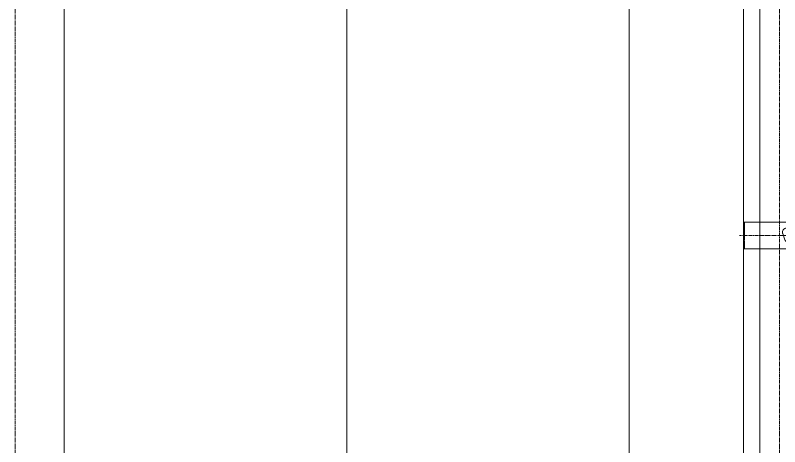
# Model space of a CAD drawing. Header units: millimetres. Extents: x -50460 to 50460, y -35640 to 35640.
# Drawn here: x -35235 to -32894, y 23957 to 25279 of the extents above; entities that cross this region are included whole.
import ezdxf

# ---------------------------------------------------------------- set-up
doc = ezdxf.new("R2010")
doc.units = ezdxf.units.MM
doc.linetypes.add('点画线', pattern=[18, 12, -2, 2, -2])
doc.linetypes.add('虚线', pattern=[2, 1, -1])
for name, color, linetype, lineweight in [('EB0', 7, 'Continuous', 15), ('EB0_1', 7, 'Continuous', 15), ('RackFrame', 5, 'Continuous', 18), ('中心线层', 1, '点画线', 18), ('尺寸线层', 4, 'Continuous', 18), ('粗实线层', 7, 'Continuous', 15), ('虚线层', 100, '虚线', 18)]:
    doc.layers.add(name, color=color, linetype=linetype, lineweight=lineweight)

# ---------------------------------------------------------------- blocks, each defined once
blk = doc.blocks.new('*X842')
at = {"layer": 'EB0_1'}
for p, q in [((-150, -41), (-150, 41)), ((35, 41), (-150, 41)), ((35, -41), (35, 41)), ((-29.9, 6), (-24.4, -10.5)), ((18.1, 22.5), (-18.1, 22.5)), ((24.4, -10.5), (29.9, 6)), ((-7.8, -22.5), (7.8, -22.5)), ((35, -41), (-150, -41))]:
    blk.add_line(p, q, dxfattribs=at)
for centre in [(0, 32.5), (0, -32.5)]:
    blk.add_circle(centre, 4.5, dxfattribs=at)
for centre, radius, start, end in [((-18.1, 10), 12.5, 90, 198.4349), ((18.1, 10), 12.5, 341.5651, 90), ((-7.8, -5), 17.5, 198.4349, 270), ((7.8, -5), 17.5, 270, 341.5651)]:
    blk.add_arc(centre, radius, start, end, dxfattribs=at)
at = {"layer": '中心线层', "linetype": '点画线', "lineweight": 18}
for p, q in [((-7.5, 32.5), (7.5, 32.5)), ((0, 25), (0, 40)), ((22, 0), (-162.2, 0)), ((-35.6, 0), (36.9, 0)), ((-7.5, -32.5), (7.5, -32.5)), ((0, -40), (0, -25))]:
    blk.add_line(p, q, dxfattribs=at)
at = {"layer": '中心线层'}
blk.add_line((0, -41), (0, 41), dxfattribs=at)
at = {"layer": '虚线层'}
blk.add_line((-147, -41), (-147, 41), dxfattribs=at)
blk = doc.blocks.new('*X819')
at = {"layer": '粗实线层'}
blk.add_blockref('*X842', (150, 3000), dxfattribs=at)
blk = doc.blocks.new('*X805')
at = {"layer": 'EB0'}
for p, q in [((-2380, 6477.5), (-2380, 407.4)), ((-650, 6477.5), (-650, 377.5)), ((-300, 407.5), (-300, 6477.5))]:
    blk.add_line(p, q, dxfattribs=at)
at = {"layer": '中心线层'}
for p, q in [((-1515, 7018.3), (-1515, 144.4)), ((-1515, 6720.5), (-1515, 144.4)), ((-2530, 404.5), (-2530, 6480.5))]:
    blk.add_line(p, q, dxfattribs=at)
at = {"layer": '粗实线层'}
blk.add_blockref('*X819', (-300, 827.5), dxfattribs=at)

msp = doc.modelspace()

# ---------------------------------------------------------------- linework, layer by layer
at = {"layer": 'RackFrame'}
msp.add_line((-32954.742, 20464.445), (-32954.742, 27714.445), dxfattribs=at)
at = {"layer": '中心线层'}
msp.add_line((-32894.742, 20461.445), (-32894.742, 27717.445), dxfattribs=at)

# ---------------------------------------------------------------- next in the draw order: block references
at = {"layer": '尺寸线层'}
msp.add_blockref('*X805', (-32704.742, 20776.945), dxfattribs=at)

doc.saveas('drawing.dxf')
